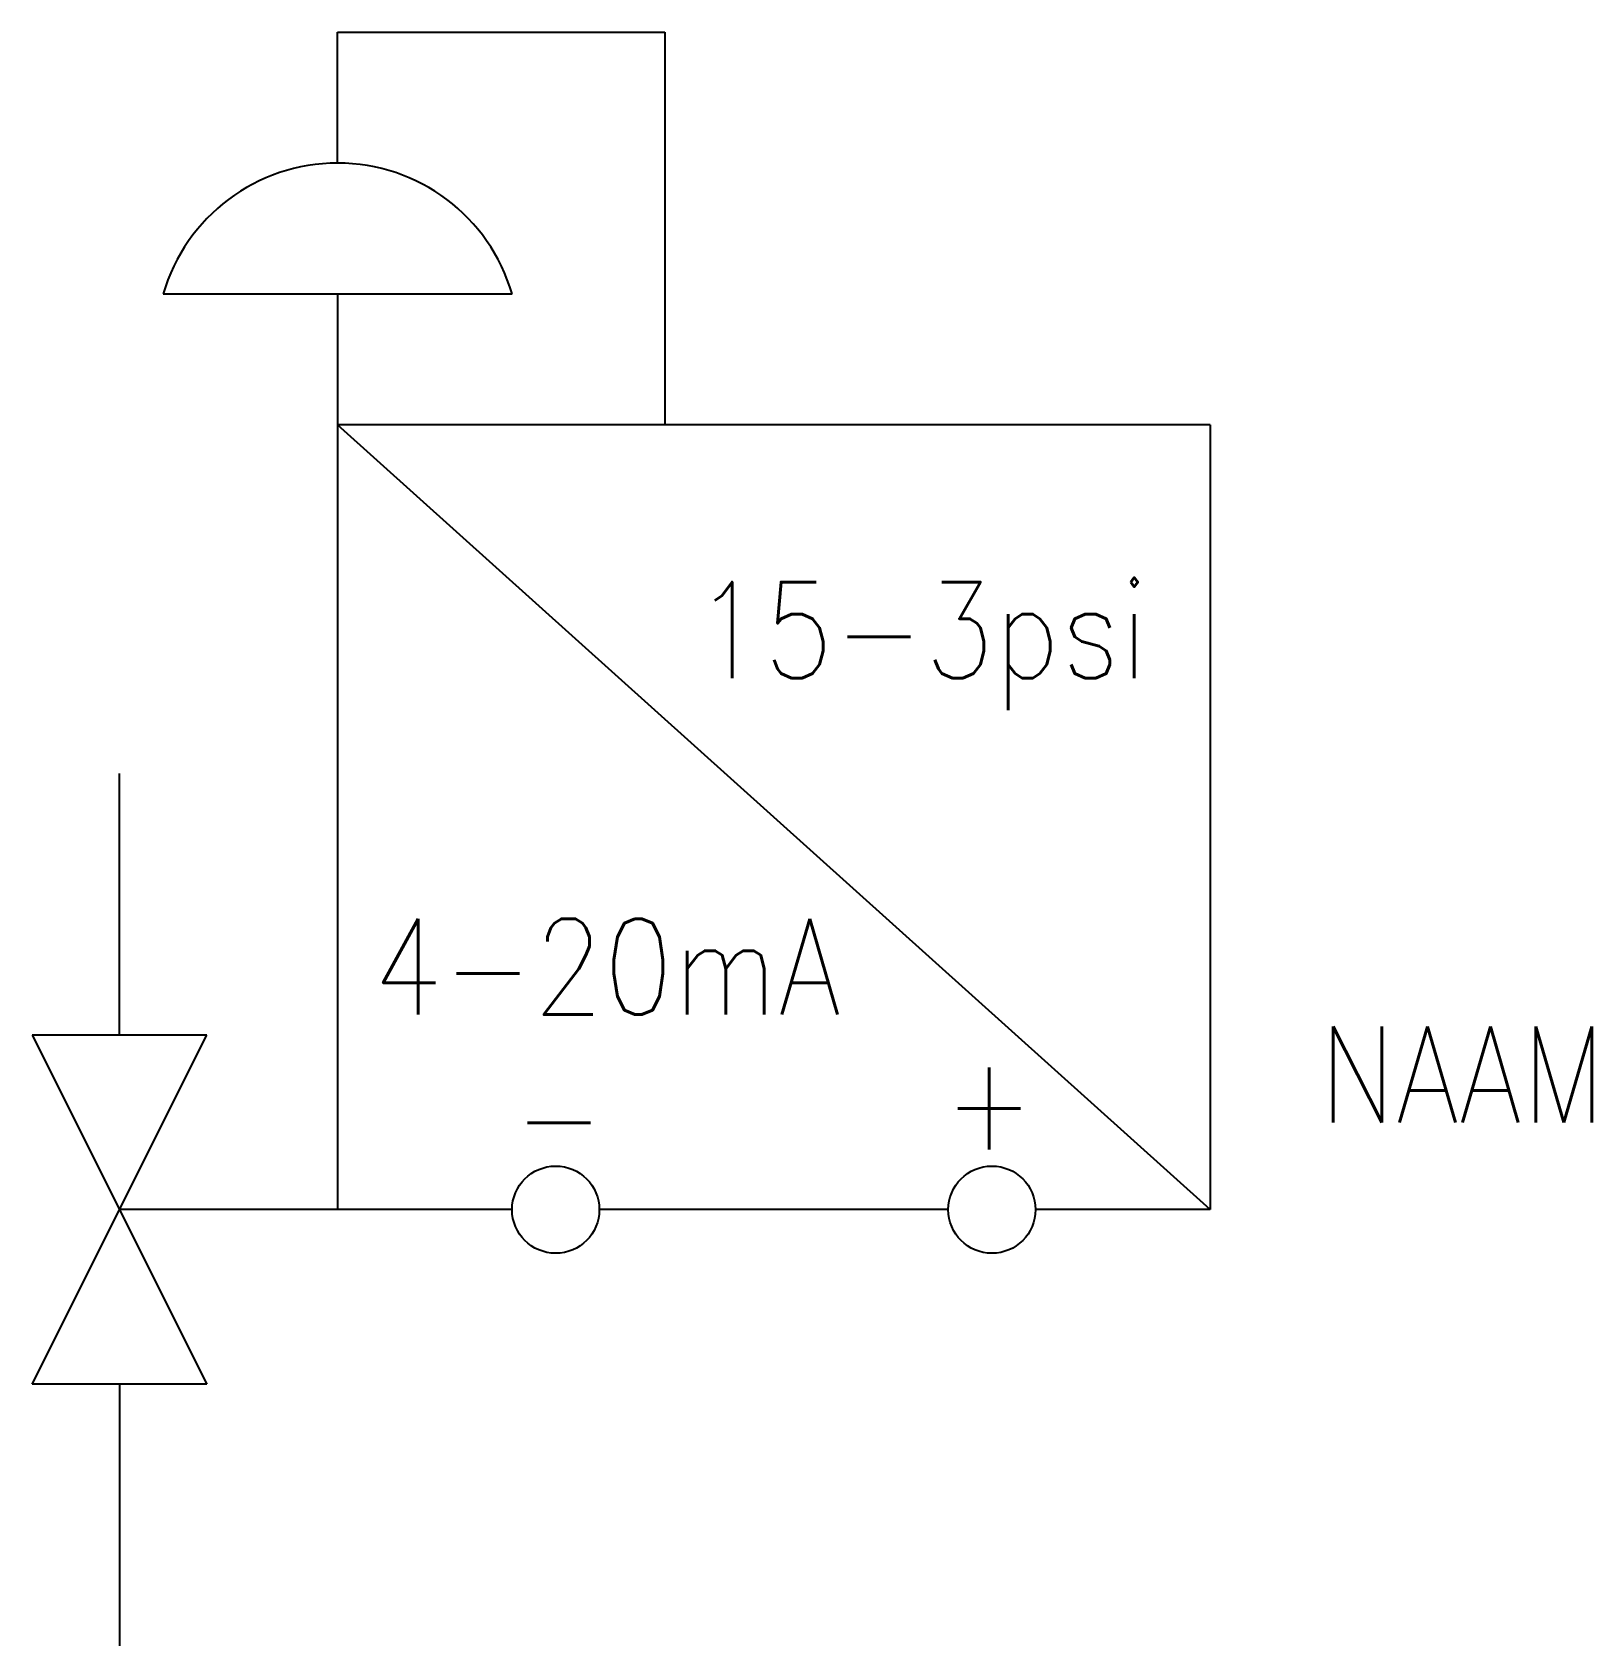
# Model space of a CAD drawing. Extents: x 125.5 to 161.3, y 219 to 256.
import ezdxf
from ezdxf.enums import TextEntityAlignment as Align

# ---------------------------------------------------------------- set-up
doc = ezdxf.new("R2010")
doc.units = 0
doc.header["$LTSCALE"] = 6
doc.linetypes.add('DASHED', pattern=[0])
doc.layers.add('1', color=7, linetype='CONTINUOUS')
doc.layers.add('12', color=2, linetype='DASHED')
doc.styles.get("Standard").update_dxf_attribs({"font": 'simplex', "width": 0.85})

msp = doc.modelspace()

# ---------------------------------------------------------------- linework, layer by layer
at = {"layer": '1', "color": 0}
for p, q in [((132.5, 253), (132.5, 256)), ((132.5, 256), (140, 256)), ((140, 256), (140, 247)), ((128.5, 250), (136.5, 250)), ((132.5, 250), (132.5, 229)), ((152.5, 247), (132.5, 247)), ((152.5, 229), (132.5, 247)), ((152.5, 247), (152.5, 229)), ((127.5, 233), (127.5, 239)), ((125.5, 233), (129.5, 225)), ((129.5, 233), (125.5, 233)), ((125.5, 225), (129.5, 233)), ((136.5, 229), (127.5, 229)), ((146.5, 229), (138.5, 229)), ((152.5, 229), (148.5, 229)), ((152.5, 229), (152.5, 229)), ((129.5, 225), (125.5, 225)), ((127.5, 225), (127.5, 219))]:
    msp.add_line(p, q, dxfattribs=at)
for centre in [(137.5, 229), (147.5, 229)]:
    msp.add_circle(centre, 1, dxfattribs=at)
msp.add_arc((132.5, 248.833), 4.167, 16.2602, 163.7398, dxfattribs=at)

# ---------------------------------------------------------------- texts
at = {"layer": '1', "color": 0, "width": 0.85}
for s, p in [('15-3psi', (145.873, 241.976)), ('4-20mA', (138.674, 234.572)), ('+', (147.437, 231.476)), ('-', (137.573, 231.152))]:
    msp.add_text(s, height=2.2, dxfattribs=at).set_placement(p, align=Align.MIDDLE)
at = {"layer": '12', "color": 0, "width": 0.85}
msp.add_attdef('NAAM', (155, 231), '', height=2.2, dxfattribs=at)

doc.saveas('drawing.dxf')
